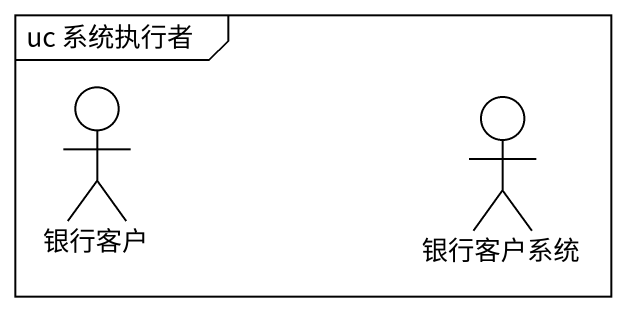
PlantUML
@startuml
mainframe uc 系统执行者
actor 银行客户
actor 银行客户系统
@enduml
